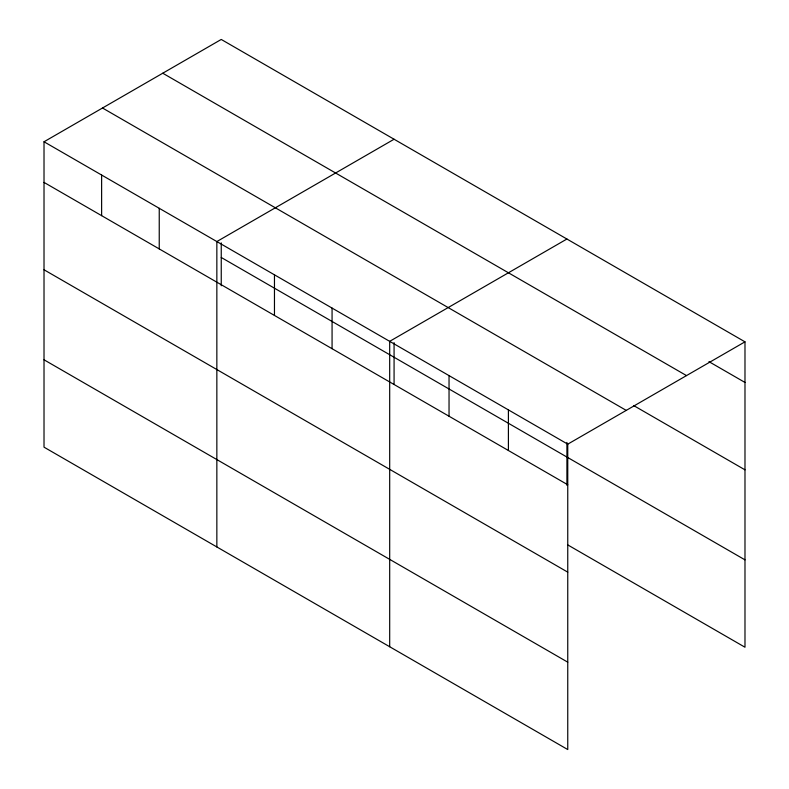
<?xml version="1.0" encoding="UTF-8"?>
<svg xmlns="http://www.w3.org/2000/svg" width="789" height="789" viewBox="0 0 789 789"><rect width="100%" height="100%" fill="white"/><g stroke="black" fill="none" stroke-linecap="round" stroke-linejoin="round"><path stroke-width="1.18" d="M44.016 141.773L567.755 444.158L567.755 749.55L44.016 447.166L44.016 141.773L221.245 39.45L744.984 341.834L744.984 647.227L567.972 545.031M394.076 139.239L216.847 241.562L216.847 546.955M566.916 239.018L389.687 341.341L389.687 646.743M567.755 444.158L744.984 341.834M708.946 361.648L744.984 382.448M162.761 73.219L686.499 375.594M633.695 405.576L744.984 469.83M102.501 108.004L626.239 410.388M221.245 257.47L744.984 559.855M44.016 182.397L567.755 484.771M44.016 269.769L567.755 572.153M44.016 359.794L567.755 662.178M566.916 442.442L566.916 485.343M508.402 409.885L508.402 450.509M449.04 375.613L449.04 416.237M394.076 342.653L394.076 384.332M332.07 308.085L332.07 348.699M274.464 274.819L274.464 315.442M221.245 242.874L221.245 285.776M159.24 208.296L159.24 248.92M101.623 175.03L101.623 215.653"/></g></svg>
